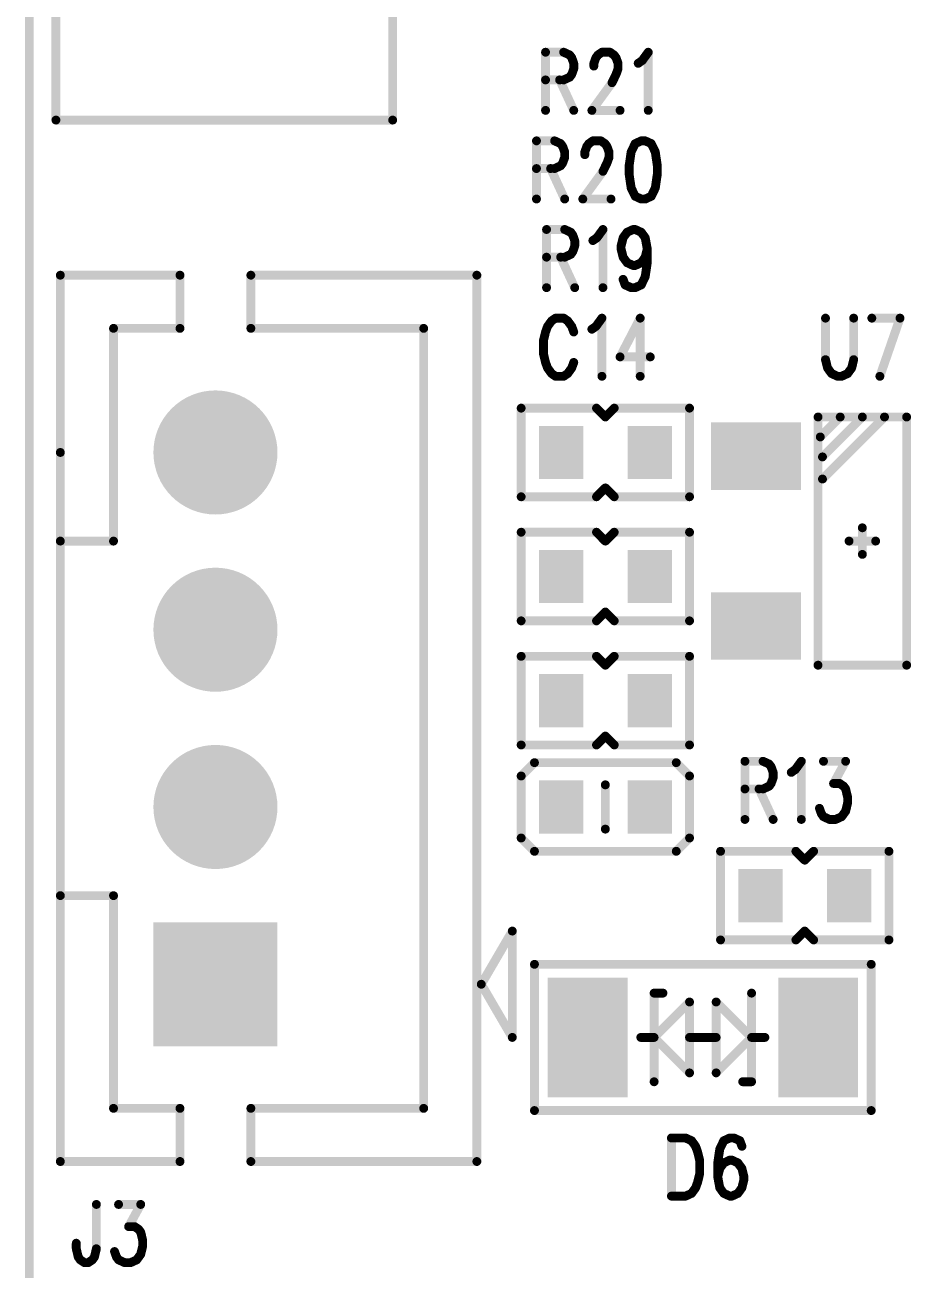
# Model space of a CAD drawing. Extents: x 99.9 to 127.4, y 95.7 to 155.
# Drawn here: x 99.95 to 109.95, y 126.77 to 140.82 of the extents above; entities that cross this region are included whole.
import ezdxf

# ---------------------------------------------------------------- set-up
doc = ezdxf.new("R2010")
doc.units = 0
doc.layers.get('0').update_dxf_attribs({"linetype": 'CONTINUOUS'})
doc.layers.add('MASK-TOP_PHO', color=3, linetype='CONTINUOUS')
doc.layers.add('SILK-TOP_PHO', color=14, linetype='CONTINUOUS')

# ---------------------------------------------------------------- blocks, each defined once
blk = doc.blocks.new('ROUND_1')
at = {"const_width": 0.050038}
blk.add_lwpolyline([(-0.025018, 0, 1), (0.025018, 0, 1)], format="xyb", close=True, dxfattribs=at)
blk = doc.blocks.new('SQUARE_198')
blk.add_solid([(0.700024, 0.700024), (0.700024, -0.700024), (-0.700024, 0.700024), (-0.700024, -0.700024)])
blk = doc.blocks.new('ROUND_199')
at = {"const_width": 0.700024}
blk.add_lwpolyline([(-0.350012, 0, 1), (0.350012, 0, 1)], format="xyb", close=True, dxfattribs=at)
blk = doc.blocks.new('SQUARE_7')
blk.add_solid([(0.381, 0.381), (0.381, -0.381), (-0.381, 0.381), (-0.381, -0.381)])
blk = doc.blocks.new('SQUARE_16')
blk.add_solid([(0.250062, 0.250062), (0.250062, -0.250062), (-0.250062, 0.250062), (-0.250062, -0.250062)])
blk = doc.blocks.new('SQUARE_193')
blk.add_solid([(0.44996, 0.44996), (0.44996, -0.44996), (-0.44996, 0.44996), (-0.44996, -0.44996)])

msp = doc.modelspace()

# ---------------------------------------------------------------- linework, layer by layer
at = {"layer": 'MASK-TOP_PHO'}
for points, const_width in [([(100.000054, 152.999948), (100.000054, 102.00005)], 0.100076), ([(106.000042, 136.05002), (106.000042, 135.949944)], 0.500124), ([(107.00004, 136.05002), (107.00004, 135.949944)], 0.500124), ([(108.072936, 135.957564), (108.326936, 135.957564)], 0.762), ([(106.000042, 134.649972), (106.000042, 134.549896)], 0.500124), ([(107.00004, 134.649972), (107.00004, 134.549896)], 0.500124), ([(108.072936, 134.042404), (108.326936, 134.042404)], 0.762), ([(106.000042, 133.150102), (106.000042, 133.249924)], 0.500124), ([(107.00004, 133.150102), (107.00004, 133.249924)], 0.500124), ([(106.000042, 131.949952), (106.000042, 132.050028)], 0.500124), ([(107.00004, 131.949952), (107.00004, 132.050028)], 0.500124), ([(108.249974, 131.05003), (108.249974, 130.949954)], 0.500124), ([(109.249972, 131.05003), (109.249972, 130.949954)], 0.500124), ([(106.300016, 129.62509), (106.300016, 129.175002)], 0.89992), ([(108.89996, 129.62509), (108.89996, 129.175002)], 0.89992)]:
    msp.add_lwpolyline(points, dxfattribs=dict(at, const_width=const_width))
at = {"layer": 'SILK-TOP_PHO', "const_width": 0.100076}
for points in [[(100.000054, 152.999948), (100.000054, 102.00005)], [(100.300028, 139.750038), (100.300028, 152.249886)], [(104.100122, 152.249886), (104.100122, 139.750038)], [(105.825036, 140.515594), (105.825036, 139.859258)], [(105.825036, 140.515594), (106.029506, 140.515594)], [(106.029506, 140.515594), (106.097832, 140.484352)], [(106.097832, 140.484352), (106.120438, 140.45311)], [(106.120438, 140.45311), (106.143298, 140.390626)], [(106.370374, 140.390626), (106.393234, 140.45311)], [(106.393234, 140.45311), (106.41584, 140.484352)], [(106.41584, 140.484352), (106.461306, 140.515594)], [(106.461306, 140.515594), (106.552238, 140.515594)], [(106.552238, 140.515594), (106.597704, 140.484352)], [(106.597704, 140.484352), (106.620564, 140.45311)], [(106.620564, 140.45311), (106.64317, 140.390626)], [(106.915966, 140.421868), (106.984038, 140.515594)], [(106.984038, 140.515594), (106.984038, 139.859258)], [(106.143298, 140.328142), (106.120438, 140.265658)], [(106.143298, 140.390626), (106.143298, 140.328142)], [(106.370374, 140.359384), (106.370374, 140.390626)], [(106.64317, 140.328142), (106.620564, 140.265658)], [(106.64317, 140.390626), (106.64317, 140.328142)], [(106.8705, 140.390626), (106.915966, 140.421868)], [(106.029506, 140.203174), (105.825036, 140.203174)], [(105.98404, 140.203174), (106.143298, 139.859258)], [(106.097832, 140.234416), (106.029506, 140.203174)], [(106.120438, 140.265658), (106.097832, 140.234416)], [(106.575098, 140.171932), (106.347768, 139.859258)], [(106.620564, 140.265658), (106.575098, 140.171932)], [(104.100122, 139.750038), (100.300028, 139.750038)], [(106.347768, 139.859258), (106.66603, 139.859258)], [(105.722674, 139.515596), (105.722674, 138.85926)], [(105.722674, 139.515596), (105.927398, 139.515596)], [(105.927398, 139.515596), (105.99547, 139.484354)], [(105.99547, 139.484354), (106.018076, 139.453112)], [(106.290872, 139.453112), (106.313732, 139.484354)], [(106.313732, 139.484354), (106.359198, 139.515596)], [(106.359198, 139.515596), (106.449876, 139.515596)], [(106.449876, 139.515596), (106.495342, 139.484354)], [(106.495342, 139.484354), (106.518202, 139.453112)], [(106.836464, 139.484354), (106.790998, 139.390628)], [(106.904536, 139.515596), (106.836464, 139.484354)], [(106.950002, 139.515596), (106.904536, 139.515596)], [(107.018074, 139.484354), (106.950002, 139.515596)], [(107.06354, 139.390628), (107.018074, 139.484354)], [(106.018076, 139.453112), (106.040936, 139.390628)], [(106.040936, 139.328144), (106.018076, 139.26566)], [(106.040936, 139.390628), (106.040936, 139.328144)], [(106.268266, 139.390628), (106.290872, 139.453112)], [(106.268266, 139.359386), (106.268266, 139.390628)], [(106.518202, 139.453112), (106.540808, 139.390628)], [(106.540808, 139.328144), (106.518202, 139.26566)], [(106.540808, 139.390628), (106.540808, 139.328144)], [(106.790998, 139.390628), (106.768138, 139.234418)], [(107.0864, 139.234418), (107.06354, 139.390628)], [(105.927398, 139.203176), (105.722674, 139.203176)], [(105.881932, 139.203176), (106.040936, 138.85926)], [(105.99547, 139.234418), (105.927398, 139.203176)], [(106.018076, 139.26566), (105.99547, 139.234418)], [(106.518202, 139.26566), (106.472736, 139.171934)], [(106.768138, 139.234418), (106.768138, 139.140692)], [(107.0864, 139.140692), (107.0864, 139.234418)], [(106.472736, 139.171934), (106.245406, 138.85926)], [(106.768138, 139.140692), (106.790998, 138.984482)], [(107.06354, 138.984482), (107.0864, 139.140692)], [(106.790998, 138.984482), (106.836464, 138.890502)], [(107.018074, 138.890502), (107.06354, 138.984482)], [(106.245406, 138.85926), (106.563668, 138.85926)], [(106.836464, 138.890502), (106.904536, 138.85926)], [(106.904536, 138.85926), (106.950002, 138.85926)], [(106.950002, 138.85926), (107.018074, 138.890502)], [(105.836466, 138.515598), (105.836466, 137.859262)], [(105.836466, 138.515598), (106.040936, 138.515598)], [(106.040936, 138.515598), (106.109008, 138.484356)], [(106.109008, 138.484356), (106.131868, 138.453114)], [(106.404664, 138.421872), (106.472736, 138.515598)], [(106.472736, 138.515598), (106.472736, 137.859262)], [(106.700066, 138.421872), (106.745532, 138.484356)], [(106.745532, 138.484356), (106.813604, 138.515598)], [(106.813604, 138.515598), (106.836464, 138.515598)], [(106.836464, 138.515598), (106.904536, 138.484356)], [(106.904536, 138.484356), (106.950002, 138.421872)], [(106.131868, 138.453114), (106.154474, 138.39063)], [(106.154474, 138.39063), (106.154474, 138.328146)], [(106.359198, 138.39063), (106.404664, 138.421872)], [(106.677206, 138.328146), (106.700066, 138.421872)], [(106.950002, 138.421872), (106.972608, 138.296904)], [(106.040936, 138.203178), (105.836466, 138.203178)], [(105.99547, 138.203178), (106.154474, 137.859262)], [(106.109008, 138.23442), (106.040936, 138.203178)], [(106.131868, 138.265662), (106.109008, 138.23442)], [(106.154474, 138.328146), (106.131868, 138.265662)], [(106.677206, 138.296904), (106.677206, 138.328146)], [(106.700066, 138.203178), (106.677206, 138.296904)], [(106.745532, 138.140694), (106.700066, 138.203178)], [(106.950002, 138.203178), (106.904536, 138.140694)], [(106.972608, 138.296904), (106.950002, 138.203178)], [(106.972608, 138.296904), (106.972608, 138.140694)], [(106.813604, 138.109452), (106.745532, 138.140694)], [(106.836464, 138.109452), (106.813604, 138.109452)], [(106.904536, 138.140694), (106.836464, 138.109452)], [(106.972608, 138.140694), (106.950002, 137.984484)], [(101.700076, 137.999978), (100.350066, 137.999978)], [(100.350066, 137.999978), (100.350066, 135.999982)], [(101.700076, 137.40003), (101.700076, 137.999978)], [(102.499922, 137.40003), (102.499922, 137.999978)], [(102.499922, 137.999978), (105.050082, 137.999978)], [(105.050082, 137.999978), (105.050082, 127.999998)], [(106.722672, 137.890504), (106.700066, 137.953242)], [(106.950002, 137.984484), (106.904536, 137.890504)], [(106.790998, 137.859262), (106.722672, 137.890504)], [(106.836464, 137.859262), (106.790998, 137.859262)], [(106.904536, 137.890504), (106.836464, 137.859262)], [(105.938574, 137.5156), (105.893108, 137.484358)], [(106.029506, 137.5156), (105.938574, 137.5156)], [(106.074972, 137.484358), (106.029506, 137.5156)], [(106.393234, 137.421874), (106.461306, 137.5156)], [(106.461306, 137.5156), (106.461306, 136.859264)], [(106.893106, 137.5156), (106.66603, 137.078212)], [(106.893106, 137.5156), (106.893106, 136.859264)], [(108.984034, 137.5156), (108.984034, 137.04697)], [(109.302296, 137.04697), (109.302296, 137.5156)], [(109.506766, 137.5156), (109.825028, 137.5156)], [(109.825028, 137.5156), (109.597698, 136.859264)], [(100.950014, 134.999984), (100.950014, 137.40003)], [(100.950014, 137.40003), (101.700076, 137.40003)], [(104.44988, 137.40003), (102.499922, 137.40003)], [(104.44988, 128.599946), (104.44988, 137.40003)], [(105.825036, 137.35939), (105.802176, 137.265664)], [(105.847642, 137.421874), (105.825036, 137.35939)], [(105.893108, 137.484358), (105.847642, 137.421874)], [(106.120438, 137.421874), (106.074972, 137.484358)], [(106.143298, 137.35939), (106.120438, 137.421874)], [(106.347768, 137.390632), (106.393234, 137.421874)], [(105.802176, 137.265664), (105.802176, 137.109454)], [(105.802176, 137.109454), (105.825036, 137.015728)], [(106.66603, 137.078212), (107.006898, 137.078212)], [(105.825036, 137.015728), (105.847642, 136.953244)], [(105.847642, 136.953244), (105.893108, 136.890506)], [(106.074972, 136.890506), (106.120438, 136.953244)], [(106.120438, 136.953244), (106.143298, 137.015728)], [(108.984034, 137.04697), (109.006894, 136.953244)], [(109.006894, 136.953244), (109.05236, 136.890506)], [(109.23397, 136.890506), (109.279436, 136.953244)], [(109.279436, 136.953244), (109.302296, 137.04697)], [(105.893108, 136.890506), (105.938574, 136.859264)], [(105.938574, 136.859264), (106.029506, 136.859264)], [(106.029506, 136.859264), (106.074972, 136.890506)], [(109.05236, 136.890506), (109.120432, 136.859264)], [(109.120432, 136.859264), (109.165898, 136.859264)], [(109.165898, 136.859264), (109.23397, 136.890506)], [(106.400092, 136.500108), (105.549954, 136.500108)], [(105.549954, 136.500108), (105.549954, 135.50011)], [(106.499914, 136.400032), (106.400092, 136.500108)], [(106.59999, 136.500108), (106.499914, 136.400032)], [(107.449874, 136.500108), (106.59999, 136.500108)], [(107.449874, 135.50011), (107.449874, 136.500108)], [(108.89996, 136.400032), (108.89996, 133.599936)], [(109.899958, 136.400032), (108.89996, 136.400032)], [(109.15015, 136.400032), (108.925106, 136.174988)], [(109.400086, 136.400032), (108.949998, 135.949944)], [(109.650022, 136.400032), (108.949998, 135.700008)], [(109.899958, 133.599936), (109.899958, 136.400032)], [(100.350066, 135.999982), (100.350066, 127.999998)], [(106.400092, 135.50011), (106.499914, 135.599932)], [(106.499914, 135.599932), (106.59999, 135.50011)], [(105.549954, 135.50011), (106.400092, 135.50011)], [(106.59999, 135.50011), (107.449874, 135.50011)], [(109.400086, 135.150098), (109.400086, 134.84987)], [(100.350066, 134.999984), (100.950014, 134.999984)], [(106.400092, 135.10006), (105.549954, 135.10006)], [(105.549954, 135.10006), (105.549954, 134.100062)], [(106.499914, 134.999984), (106.400092, 135.10006)], [(106.59999, 135.10006), (106.499914, 134.999984)], [(107.449874, 135.10006), (106.59999, 135.10006)], [(107.449874, 134.100062), (107.449874, 135.10006)], [(109.5502, 134.999984), (109.249972, 134.999984)], [(106.400092, 134.100062), (106.499914, 134.199884)], [(106.499914, 134.199884), (106.59999, 134.100062)], [(105.549954, 134.100062), (106.400092, 134.100062)], [(106.59999, 134.100062), (107.449874, 134.100062)], [(105.549954, 133.700012), (105.549954, 132.700014)], [(106.400092, 133.700012), (105.549954, 133.700012)], [(106.499914, 133.599936), (106.400092, 133.700012)], [(106.59999, 133.700012), (106.499914, 133.599936)], [(107.449874, 133.700012), (106.59999, 133.700012)], [(107.449874, 132.700014), (107.449874, 133.700012)], [(108.89996, 133.599936), (109.899958, 133.599936)], [(106.400092, 132.700014), (106.499914, 132.80009)], [(106.499914, 132.80009), (106.59999, 132.700014)], [(105.549954, 132.700014), (106.400092, 132.700014)], [(106.59999, 132.700014), (107.449874, 132.700014)], [(105.700068, 132.500116), (105.549954, 132.350002)], [(107.300014, 132.500116), (105.700068, 132.500116)], [(107.449874, 132.350002), (107.300014, 132.500116)], [(108.074968, 132.51561), (108.074968, 131.859274)], [(108.074968, 132.51561), (108.279438, 132.51561)], [(108.279438, 132.51561), (108.347764, 132.484368)], [(108.347764, 132.484368), (108.37037, 132.453126)], [(108.37037, 132.453126), (108.39323, 132.390642)], [(108.643166, 132.421884), (108.711238, 132.51561)], [(108.711238, 132.51561), (108.711238, 131.859274)], [(108.961428, 132.51561), (109.211364, 132.51561)], [(109.211364, 132.51561), (109.074966, 132.265674)], [(105.549954, 132.350002), (105.549954, 131.649978)], [(107.449874, 131.649978), (107.449874, 132.350002)], [(108.39323, 132.328158), (108.37037, 132.265674)], [(108.39323, 132.390642), (108.39323, 132.328158)], [(108.5977, 132.390642), (108.643166, 132.421884)], [(106.499914, 131.750054), (106.499914, 132.249926)], [(108.279438, 132.20319), (108.074968, 132.20319)], [(108.233972, 132.20319), (108.39323, 131.859274)], [(108.347764, 132.234432), (108.279438, 132.20319)], [(108.37037, 132.265674), (108.347764, 132.234432)], [(109.074966, 132.265674), (109.143292, 132.265674)], [(109.143292, 132.265674), (109.188758, 132.234432)], [(109.188758, 132.234432), (109.211364, 132.20319)], [(109.211364, 132.20319), (109.23397, 132.109464)], [(109.23397, 132.04698), (109.211364, 131.953)], [(109.23397, 132.109464), (109.23397, 132.04698)], [(108.938568, 131.921758), (108.915962, 131.984496)], [(108.961428, 131.890516), (108.938568, 131.921758)], [(109.0295, 131.859274), (108.961428, 131.890516)], [(109.165898, 131.890516), (109.097826, 131.859274)], [(109.211364, 131.953), (109.165898, 131.890516)], [(109.097826, 131.859274), (109.0295, 131.859274)], [(105.549954, 131.649978), (105.700068, 131.500118)], [(107.300014, 131.500118), (107.449874, 131.649978)], [(105.700068, 131.500118), (107.300014, 131.500118)], [(108.650024, 131.500118), (107.799886, 131.500118)], [(107.799886, 131.500118), (107.799886, 130.50012)], [(108.7501, 131.400042), (108.650024, 131.500118)], [(108.849922, 131.500118), (108.7501, 131.400042)], [(109.70006, 131.500118), (108.849922, 131.500118)], [(109.70006, 130.50012), (109.70006, 131.500118)], [(100.950014, 130.999992), (100.350066, 130.999992)], [(100.950014, 128.599946), (100.950014, 130.999992)], [(105.449878, 130.599942), (105.10012, 129.999994)], [(105.449878, 129.400046), (105.449878, 130.599942)], [(107.799886, 130.50012), (108.650024, 130.50012)], [(108.650024, 130.50012), (108.7501, 130.599942)], [(108.7501, 130.599942), (108.849922, 130.50012)], [(108.849922, 130.50012), (109.70006, 130.50012)], [(109.499908, 130.225038), (105.700068, 130.225038)], [(105.700068, 130.225038), (105.700068, 128.575054)], [(109.499908, 128.575054), (109.499908, 130.225038)], [(105.10012, 129.999994), (105.449878, 129.400046)], [(107.050078, 128.89992), (107.050078, 129.899918)], [(107.050078, 129.899918), (107.1499, 129.899918)], [(107.449874, 129.800096), (107.050078, 129.400046)], [(107.449874, 128.999996), (107.449874, 129.800096)], [(107.750102, 128.999996), (107.750102, 129.800096)], [(107.750102, 129.800096), (108.149898, 129.400046)], [(108.149898, 128.89992), (108.149898, 129.899918)], [(106.899964, 129.400046), (107.050078, 129.400046)], [(107.050078, 129.400046), (107.449874, 128.999996)], [(107.449874, 129.400046), (107.599988, 129.400046)], [(107.750102, 129.400046), (107.599988, 129.400046)], [(108.149898, 129.400046), (107.750102, 128.999996)], [(108.149898, 129.400046), (108.300012, 129.400046)], [(108.050076, 128.89992), (108.149898, 128.89992)], [(101.700076, 128.599946), (100.950014, 128.599946)], [(101.700076, 127.999998), (101.700076, 128.599946)], [(102.499922, 127.999998), (102.499922, 128.599946)], [(102.499922, 128.599946), (104.44988, 128.599946)], [(105.700068, 128.575054), (109.499908, 128.575054)], [(107.245404, 128.265682), (107.245404, 127.609346)], [(107.245404, 128.265682), (107.404662, 128.265682)], [(107.404662, 128.265682), (107.472734, 128.23444)], [(107.472734, 128.23444), (107.5182, 128.171956)], [(107.836462, 128.23444), (107.790996, 128.140714)], [(107.904534, 128.265682), (107.836462, 128.23444)], [(107.95, 128.265682), (107.904534, 128.265682)], [(108.018072, 128.23444), (107.95, 128.265682)], [(108.040932, 128.171956), (108.018072, 128.23444)], [(107.5182, 128.171956), (107.540806, 128.109472)], [(107.540806, 128.109472), (107.563666, 128.015746)], [(107.790996, 128.140714), (107.768136, 127.98425)], [(100.350066, 127.999998), (101.700076, 127.999998)], [(105.050082, 127.999998), (102.499922, 127.999998)], [(107.563666, 128.015746), (107.563666, 127.859282)], [(107.768136, 127.98425), (107.768136, 127.82804)], [(107.836462, 127.98425), (107.790996, 127.921766)], [(107.904534, 128.015746), (107.836462, 127.98425)], [(107.927394, 128.015746), (107.904534, 128.015746)], [(107.995466, 127.98425), (107.927394, 128.015746)], [(108.040932, 127.921766), (107.995466, 127.98425)], [(107.563666, 127.859282), (107.540806, 127.765556)], [(107.790996, 127.921766), (107.768136, 127.82804)], [(107.768136, 127.82804), (107.790996, 127.703072)], [(108.063538, 127.82804), (108.040932, 127.921766)], [(108.040932, 127.703072), (108.063538, 127.796798)], [(108.063538, 127.796798), (108.063538, 127.82804)], [(107.5182, 127.703072), (107.472734, 127.640588)], [(107.540806, 127.765556), (107.5182, 127.703072)], [(107.790996, 127.703072), (107.836462, 127.640588)], [(107.995466, 127.640588), (108.040932, 127.703072)], [(100.75672, 127.51562), (100.75672, 127.015748)], [(101.00691, 127.51562), (101.256846, 127.51562)], [(101.256846, 127.51562), (101.120448, 127.265684)], [(107.404662, 127.609346), (107.245404, 127.609346)], [(107.472734, 127.640588), (107.404662, 127.609346)], [(107.836462, 127.640588), (107.904534, 127.609346)], [(107.904534, 127.609346), (107.927394, 127.609346)], [(107.927394, 127.609346), (107.995466, 127.640588)], [(101.120448, 127.265684), (101.18852, 127.265684)], [(101.18852, 127.265684), (101.233986, 127.234442)], [(101.233986, 127.234442), (101.256846, 127.2032)], [(101.256846, 127.2032), (101.279452, 127.109474)], [(101.279452, 127.109474), (101.279452, 127.04699)], [(100.529644, 127.015748), (100.529644, 127.078232)], [(100.55225, 126.921768), (100.529644, 127.015748)], [(100.75672, 127.015748), (100.734114, 126.921768)], [(100.98405, 126.921768), (100.961444, 126.984252)], [(101.256846, 126.95301), (101.21138, 126.890526)], [(101.279452, 127.04699), (101.256846, 126.95301)], [(100.57511, 126.890526), (100.55225, 126.921768)], [(100.620576, 126.859284), (100.57511, 126.890526)], [(100.665788, 126.859284), (100.620576, 126.859284)], [(100.711254, 126.890526), (100.665788, 126.859284)], [(100.734114, 126.921768), (100.711254, 126.890526)], [(101.00691, 126.890526), (100.98405, 126.921768)], [(101.074982, 126.859284), (101.00691, 126.890526)], [(101.143308, 126.859284), (101.074982, 126.859284)], [(101.21138, 126.890526), (101.143308, 126.859284)]]:
    msp.add_lwpolyline(points, dxfattribs=at)

# ---------------------------------------------------------------- block references
at = {"layer": 'MASK-TOP_PHO'}
for name, p in [('ROUND_199', (102.100126, 135.999982)), ('SQUARE_16', (106.000042, 136.05002)), ('SQUARE_16', (107.00004, 136.05002)), ('SQUARE_7', (108.072936, 135.957564)), ('SQUARE_7', (108.326936, 135.957564)), ('SQUARE_16', (106.000042, 135.949944)), ('SQUARE_16', (107.00004, 135.949944)), ('SQUARE_16', (106.000042, 134.649972)), ('SQUARE_16', (107.00004, 134.649972)), ('SQUARE_16', (106.000042, 134.549896)), ('SQUARE_16', (107.00004, 134.549896)), ('ROUND_199', (102.100126, 133.999986)), ('SQUARE_7', (108.072936, 134.042404)), ('SQUARE_7', (108.326936, 134.042404)), ('SQUARE_16', (106.000042, 133.249924)), ('SQUARE_16', (107.00004, 133.249924)), ('SQUARE_16', (106.000042, 133.150102)), ('SQUARE_16', (107.00004, 133.150102)), ('ROUND_199', (102.100126, 131.99999)), ('SQUARE_16', (106.000042, 132.050028)), ('SQUARE_16', (107.00004, 132.050028)), ('SQUARE_16', (106.000042, 131.949952)), ('SQUARE_16', (107.00004, 131.949952)), ('SQUARE_16', (108.249974, 131.05003)), ('SQUARE_16', (109.249972, 131.05003)), ('SQUARE_16', (108.249974, 130.949954)), ('SQUARE_16', (109.249972, 130.949954)), ('SQUARE_198', (102.100126, 129.999994)), ('SQUARE_193', (106.300016, 129.62509)), ('SQUARE_193', (108.89996, 129.62509)), ('SQUARE_193', (106.300016, 129.175002)), ('SQUARE_193', (108.89996, 129.175002))]:
    msp.add_blockref(name, p, dxfattribs=at)
at = {"layer": 'SILK-TOP_PHO'}
for p in [(105.825036, 140.515594), (105.825036, 140.515594), (106.029506, 140.515594), (106.097832, 140.484352), (106.120438, 140.45311), (106.393234, 140.45311), (106.41584, 140.484352), (106.461306, 140.515594), (106.552238, 140.515594), (106.597704, 140.484352), (106.620564, 140.45311), (106.984038, 140.515594), (106.143298, 140.390626), (106.143298, 140.328142), (106.370374, 140.390626), (106.370374, 140.359384), (106.64317, 140.390626), (106.64317, 140.328142), (106.8705, 140.390626), (106.915966, 140.421868), (105.825036, 140.203174), (105.98404, 140.203174), (106.029506, 140.203174), (106.097832, 140.234416), (106.120438, 140.265658), (106.575098, 140.171932), (106.620564, 140.265658), (100.300028, 139.750038), (104.100122, 139.750038), (105.825036, 139.859258), (106.143298, 139.859258), (106.347768, 139.859258), (106.66603, 139.859258), (106.984038, 139.859258), (105.722674, 139.515596), (105.722674, 139.515596), (105.927398, 139.515596), (105.99547, 139.484354), (106.313732, 139.484354), (106.359198, 139.515596), (106.449876, 139.515596), (106.495342, 139.484354), (106.836464, 139.484354), (106.904536, 139.515596), (106.904536, 139.515596), (106.950002, 139.515596), (107.018074, 139.484354), (106.018076, 139.453112), (106.040936, 139.390628), (106.040936, 139.328144), (106.268266, 139.390628), (106.268266, 139.359386), (106.290872, 139.453112), (106.518202, 139.453112), (106.540808, 139.390628), (106.540808, 139.328144), (106.790998, 139.390628), (107.06354, 139.390628), (105.722674, 139.203176), (105.881932, 139.203176), (105.927398, 139.203176), (105.99547, 139.234418), (106.018076, 139.26566), (106.518202, 139.26566), (106.768138, 139.234418), (107.0864, 139.234418), (106.472736, 139.171934), (106.768138, 139.140692), (107.0864, 139.140692), (106.790998, 138.984482), (107.06354, 138.984482), (105.722674, 138.85926), (106.040936, 138.85926), (106.245406, 138.85926), (106.563668, 138.85926), (106.836464, 138.890502), (106.904536, 138.85926), (106.950002, 138.85926), (107.018074, 138.890502), (105.836466, 138.515598), (105.836466, 138.515598), (106.040936, 138.515598), (106.109008, 138.484356), (106.472736, 138.515598), (106.745532, 138.484356), (106.813604, 138.515598), (106.836464, 138.515598), (106.904536, 138.484356), (106.131868, 138.453114), (106.154474, 138.39063), (106.359198, 138.39063), (106.404664, 138.421872), (106.700066, 138.421872), (106.950002, 138.421872), (105.836466, 138.203178), (105.99547, 138.203178), (106.040936, 138.203178), (106.109008, 138.23442), (106.131868, 138.265662), (106.154474, 138.328146), (106.677206, 138.328146), (106.677206, 138.296904), (106.700066, 138.203178), (106.950002, 138.203178), (106.972608, 138.296904), (106.972608, 138.296904), (106.745532, 138.140694), (106.813604, 138.109452), (106.836464, 138.109452), (106.904536, 138.140694), (106.972608, 138.140694), (100.350066, 137.999978), (101.700076, 137.999978), (102.499922, 137.999978), (105.050082, 137.999978), (106.700066, 137.953242), (106.950002, 137.984484), (105.836466, 137.859262), (106.154474, 137.859262), (106.472736, 137.859262), (106.722672, 137.890504), (106.790998, 137.859262), (106.836464, 137.859262), (106.904536, 137.890504), (105.938574, 137.5156), (106.029506, 137.5156), (106.461306, 137.5156), (106.893106, 137.5156), (106.893106, 137.5156), (108.984034, 137.5156), (109.302296, 137.5156), (109.506766, 137.5156), (109.825028, 137.5156), (109.825028, 137.5156), (100.950014, 137.40003), (101.700076, 137.40003), (102.499922, 137.40003), (102.499922, 137.40003), (104.44988, 137.40003), (105.825036, 137.35939), (105.847642, 137.421874), (105.893108, 137.484358), (106.074972, 137.484358), (106.120438, 137.421874), (106.143298, 137.35939), (106.347768, 137.390632), (106.393234, 137.421874), (105.802176, 137.265664), (105.802176, 137.109454), (106.66603, 137.078212), (107.006898, 137.078212), (105.825036, 137.015728), (105.847642, 136.953244), (106.120438, 136.953244), (106.143298, 137.015728), (108.984034, 137.04697), (109.006894, 136.953244), (109.279436, 136.953244), (109.302296, 137.04697), (105.893108, 136.890506), (105.938574, 136.859264), (106.029506, 136.859264), (106.074972, 136.890506), (106.461306, 136.859264), (106.893106, 136.859264), (109.05236, 136.890506), (109.120432, 136.859264), (109.165898, 136.859264), (109.23397, 136.890506), (109.597698, 136.859264), (105.549954, 136.500108), (106.400092, 136.500108), (106.499914, 136.400032), (106.59999, 136.500108), (107.449874, 136.500108), (108.89996, 136.400032), (108.89996, 136.400032), (109.15015, 136.400032), (109.400086, 136.400032), (109.650022, 136.400032), (109.899958, 136.400032), (108.925106, 136.174988), (100.350066, 135.999982), (108.949998, 135.949944), (108.949998, 135.700008), (106.499914, 135.599932), (105.549954, 135.50011), (106.400092, 135.50011), (106.59999, 135.50011), (107.449874, 135.50011), (107.449874, 135.50011), (109.400086, 135.150098), (100.350066, 134.999984), (100.950014, 134.999984), (105.549954, 135.10006), (106.400092, 135.10006), (106.499914, 134.999984), (106.59999, 135.10006), (107.449874, 135.10006), (109.249972, 134.999984), (109.5502, 134.999984), (109.400086, 134.84987), (106.499914, 134.199884), (105.549954, 134.100062), (106.400092, 134.100062), (106.59999, 134.100062), (107.449874, 134.100062), (107.449874, 134.100062), (105.549954, 133.700012), (105.549954, 133.700012), (106.400092, 133.700012), (106.59999, 133.700012), (107.449874, 133.700012), (106.499914, 133.599936), (108.89996, 133.599936), (109.899958, 133.599936), (106.499914, 132.80009), (105.549954, 132.700014), (106.400092, 132.700014), (106.59999, 132.700014), (107.449874, 132.700014), (105.700068, 132.500116), (105.700068, 132.500116), (107.300014, 132.500116), (108.074968, 132.51561), (108.074968, 132.51561), (108.279438, 132.51561), (108.347764, 132.484368), (108.37037, 132.453126), (108.711238, 132.51561), (108.961428, 132.51561), (109.211364, 132.51561), (105.549954, 132.350002), (107.449874, 132.350002), (108.39323, 132.390642), (108.39323, 132.328158), (108.5977, 132.390642), (108.643166, 132.421884), (106.499914, 132.249926), (108.074968, 132.20319), (108.233972, 132.20319), (108.279438, 132.20319), (108.347764, 132.234432), (108.37037, 132.265674), (109.074966, 132.265674), (109.143292, 132.265674), (109.188758, 132.234432), (109.211364, 132.20319), (109.23397, 132.109464), (109.23397, 132.04698), (108.915962, 131.984496), (108.938568, 131.921758), (108.961428, 131.890516), (109.165898, 131.890516), (109.211364, 131.953), (106.499914, 131.750054), (108.074968, 131.859274), (108.39323, 131.859274), (108.711238, 131.859274), (109.0295, 131.859274), (109.097826, 131.859274), (105.549954, 131.649978), (107.449874, 131.649978), (105.700068, 131.500118), (107.300014, 131.500118), (107.799886, 131.500118), (108.650024, 131.500118), (108.849922, 131.500118), (109.70006, 131.500118), (108.7501, 131.400042), (100.350066, 130.999992), (100.950014, 130.999992), (105.449878, 130.599942), (107.799886, 130.50012), (108.650024, 130.50012), (108.7501, 130.599942), (108.849922, 130.50012), (109.70006, 130.50012), (109.70006, 130.50012), (105.700068, 130.225038), (109.499908, 130.225038), (109.499908, 130.225038), (105.10012, 129.999994), (105.10012, 129.999994), (107.050078, 129.899918), (107.1499, 129.899918), (107.449874, 129.800096), (107.750102, 129.800096), (108.149898, 129.899918), (105.449878, 129.400046), (106.899964, 129.400046), (107.050078, 129.400046), (107.050078, 129.400046), (107.050078, 129.400046), (107.449874, 129.400046), (107.599988, 129.400046), (107.599988, 129.400046), (107.750102, 129.400046), (108.149898, 129.400046), (108.149898, 129.400046), (108.149898, 129.400046), (108.300012, 129.400046), (107.449874, 128.999996), (107.750102, 128.999996), (107.050078, 128.89992), (108.050076, 128.89992), (108.149898, 128.89992), (100.950014, 128.599946), (101.700076, 128.599946), (102.499922, 128.599946), (104.44988, 128.599946), (105.700068, 128.575054), (109.499908, 128.575054), (107.245404, 128.265682), (107.245404, 128.265682), (107.404662, 128.265682), (107.472734, 128.23444), (107.836462, 128.23444), (107.904534, 128.265682), (107.95, 128.265682), (108.018072, 128.23444), (107.5182, 128.171956), (107.540806, 128.109472), (107.790996, 128.140714), (108.040932, 128.171956), (100.350066, 127.999998), (101.700076, 127.999998), (102.499922, 127.999998), (105.050082, 127.999998), (107.563666, 128.015746), (107.768136, 127.98425), (107.836462, 127.98425), (107.904534, 128.015746), (107.927394, 128.015746), (107.995466, 127.98425), (107.563666, 127.859282), (107.768136, 127.82804), (107.768136, 127.82804), (107.790996, 127.921766), (108.040932, 127.921766), (108.063538, 127.82804), (108.063538, 127.796798), (107.5182, 127.703072), (107.540806, 127.765556), (107.790996, 127.703072), (108.040932, 127.703072), (100.75672, 127.51562), (101.00691, 127.51562), (101.256846, 127.51562), (107.245404, 127.609346), (107.245404, 127.609346), (107.404662, 127.609346), (107.472734, 127.640588), (107.836462, 127.640588), (107.904534, 127.609346), (107.927394, 127.609346), (107.995466, 127.640588), (101.120448, 127.265684), (101.18852, 127.265684), (101.233986, 127.234442), (101.256846, 127.2032), (101.279452, 127.109474), (100.529644, 127.078232), (100.529644, 127.015748), (100.75672, 127.015748), (100.961444, 126.984252), (101.256846, 126.95301), (101.279452, 127.04699), (100.55225, 126.921768), (100.57511, 126.890526), (100.620576, 126.859284), (100.665788, 126.859284), (100.711254, 126.890526), (100.734114, 126.921768), (100.98405, 126.921768), (101.00691, 126.890526), (101.074982, 126.859284), (101.143308, 126.859284), (101.21138, 126.890526)]:
    msp.add_blockref('ROUND_1', p, dxfattribs=at)

doc.saveas('drawing.dxf')
